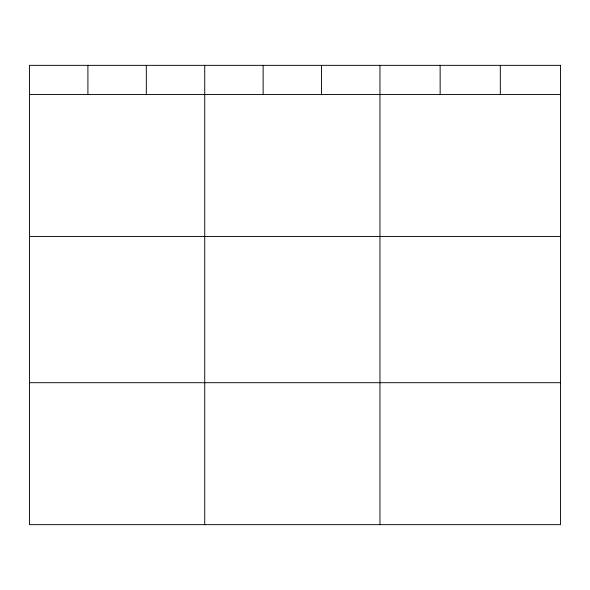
<?xml version="1.0" encoding="UTF-8"?>
<svg xmlns="http://www.w3.org/2000/svg" width="590" height="590" viewBox="0 0 590 590"><rect width="100%" height="100%" fill="white"/><g stroke="black" fill="none" stroke-linecap="round" stroke-linejoin="round"><path stroke-width="0.89" d="M29.5 94.503L560.5 94.503M29.5 236.457L560.5 236.457M29.5 382.704L560.5 382.704M500.32 65.343L500.32 94.503M440.14 65.343L440.14 94.503M379.96 65.343L379.96 524.658M321.55 65.343L321.55 94.503M263.14 65.343L263.14 94.503M204.73 65.343L204.73 524.658M146.32 65.343L146.32 94.503M87.91 65.343L87.91 94.503M560.5 65.343L29.5 65.343L29.5 524.658L560.5 524.658L560.5 65.343"/></g></svg>
